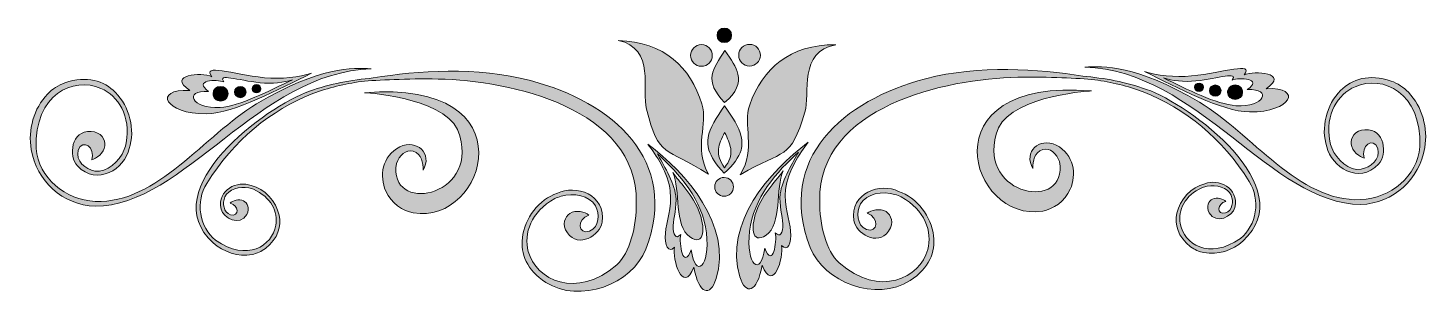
# Model space of a CAD drawing. Header units: inches. Extents: x -435 to 1030, y 269 to 558.
import ezdxf

# ---------------------------------------------------------------- set-up
doc = ezdxf.new("R2010")
doc.units = ezdxf.units.IN
doc.header["$MEASUREMENT"] = 0
doc.layers.add('图层 1', color=7, linetype='Continuous')

# ---------------------------------------------------------------- blocks, each defined once
blk = doc.blocks.new('block 2')
at = {"layer": '图层 1', "true_color": 0xffffff}
h = blk.add_hatch(color=7, dxfattribs=at)
h.dxf.hatch_style = 2
edge = h.paths.add_edge_path()
edge.add_spline(control_points=[(293.6, 543), (297.8, 543), (301.2, 546.4), (301.3, 550.6), (301.3, 554.8), (297.9, 558.3), (293.7, 558.3), (289.5, 558.3), (286, 554.9), (286, 550.7), (286, 546.5), (289.4, 543.1), (293.6, 543)], knot_values=[0, 0, 0, 0, 1, 1, 1, 2, 2, 2, 3, 3, 3, 4, 4, 4, 4], degree=3, periodic=1)
h = blk.add_hatch(color=7, dxfattribs=at)
h.dxf.hatch_style = 2
edge = h.paths.add_edge_path()
edge.add_spline(control_points=[(212.1, 473.5), (225.4, 421.6), (231.7, 434.4), (277, 405.4), (261.4, 433.7), (276.9, 457.4), (270.2, 478.9), (258.2, 517.2), (231.1, 543.6), (182.7, 545.3), (221.8, 537), (207.2, 492.6), (212.1, 473.5)], knot_values=[0, 0, 0, 0, 1, 1, 1, 2, 2, 2, 3, 3, 3, 4, 4, 4, 4], degree=3, periodic=1)
h = blk.add_hatch(color=7, dxfattribs=at)
h.dxf.hatch_style = 2
edge = h.paths.add_edge_path()
edge.add_spline(control_points=[(269.7, 518.2), (276, 518.1), (281.1, 523.2), (281.1, 529.5), (281.2, 535.8), (276.1, 540.9), (269.8, 540.9), (263.5, 541), (258.4, 535.9), (258.4, 529.6), (258.4, 523.3), (263.4, 518.2), (269.7, 518.2)], knot_values=[0, 0, 0, 0, 1, 1, 1, 2, 2, 2, 3, 3, 3, 4, 4, 4, 4], degree=3, periodic=1)
h = blk.add_hatch(color=7, dxfattribs=at)
h.dxf.hatch_style = 2
edge = h.paths.add_edge_path()
edge.add_spline(control_points=[(281, 509), (279.7, 500.6), (282.9, 491.8), (293.9, 480.2), (306.7, 491.2), (310, 500.3), (307.8, 510), (306.1, 517.5), (301, 525.3), (294.3, 534.6), (287.7, 524.9), (282.3, 517.1), (281, 509)], knot_values=[0, 0, 0, 0, 1, 1, 1, 2, 2, 2, 3, 3, 3, 4, 4, 4, 4], degree=3, periodic=1)
h = blk.add_hatch(color=7, dxfattribs=at)
h.dxf.hatch_style = 2
edge = h.paths.add_edge_path()
edge.add_spline(control_points=[(320, 518.4), (326.3, 518.4), (331.4, 523.5), (331.4, 529.7), (331.5, 536), (326.4, 541.1), (320.1, 541.2), (313.8, 541.2), (308.7, 536.1), (308.7, 529.9), (308.6, 523.6), (313.7, 518.5), (320, 518.4)], knot_values=[0, 0, 0, 0, 1, 1, 1, 2, 2, 2, 3, 3, 3, 4, 4, 4, 4], degree=3, periodic=1)
h = blk.add_hatch(color=7, dxfattribs=at)
h.dxf.hatch_style = 2
edge = h.paths.add_edge_path()
edge.add_spline(control_points=[(310.4, 404.8), (356.8, 432), (362.6, 418.9), (378, 470.2), (383.6, 489.2), (370.9, 534.1), (410.2, 540.8), (361.8, 541.1), (333.6, 515.8), (320.2, 477.9), (312.6, 456.7), (327.1, 432.4), (310.4, 404.8)], knot_values=[0, 0, 0, 0, 1, 1, 1, 2, 2, 2, 3, 3, 3, 4, 4, 4, 4], degree=3, periodic=1)
h = blk.add_hatch(color=7, dxfattribs=at)
h.dxf.hatch_style = 2
edge = h.paths.add_edge_path()
edge.add_spline(control_points=[(-195.6, 478.8), (-249.9, 446.4), (-299.6, 374), (-364.3, 376.9), (-395.7, 378.3), (-423.5, 401.2), (-426.2, 432.2), (-428, 489.3), (-387.3, 507.6), (-358.5, 495.1), (-340.5, 487.2), (-327, 466.5), (-331.9, 438), (-332.4, 435.8), (-333.1, 433.4), (-334, 431), (-339.2, 418.3), (-352.3, 406.7), (-364.7, 408.6), (-374.7, 410.5), (-385.1, 419.1), (-382.3, 430.3), (-377.6, 443.4), (-363.7, 432.8), (-368.1, 420.4), (-363.4, 421.2), (-355, 427.6), (-354.4, 435.1), (-353.8, 441.3), (-357.9, 449.5), (-368.8, 450.1), (-389.7, 451.2), (-392.5, 424.1), (-383, 414), (-362.4, 392.1), (-333.4, 411.2), (-329, 432.1), (-322.1, 451.5), (-328.7, 476.5), (-343.3, 490.9), (-355.2, 503.1), (-373.2, 508.9), (-396.1, 500.9), (-403, 498.5), (-409.3, 494.4), (-414.3, 489.2), (-428.8, 474.2), (-434.7, 451.6), (-431.4, 431.3), (-426.1, 398.2), (-398.4, 373.2), (-364.6, 371.7), (-270.8, 372.3), (-194.2, 511.9), (-75.6, 515.6), (-95.2, 516.7), (-128.8, 518.6), (-195.6, 478.8)], knot_values=[0, 0, 0, 0, 1, 1, 1, 2, 2, 2, 3, 3, 3, 4, 4, 4, 5, 5, 5, 6, 6, 6, 7, 7, 7, 8, 8, 8, 9, 9, 9, 10, 10, 10, 11, 11, 11, 12, 12, 12, 13, 13, 13, 14, 14, 14, 15, 15, 15, 16, 16, 16, 17, 17, 17, 18, 18, 18, 19, 19, 19, 19], degree=3, periodic=1)
h = blk.add_hatch(color=7, dxfattribs=at)
h.dxf.hatch_style = 2
edge = h.paths.add_edge_path()
edge.add_spline(control_points=[(-248.1, 468.6), (-218.5, 469.1), (-172.8, 494.2), (-138, 510.9), (-150.7, 506.9), (-169.6, 504.4), (-187.5, 506.3), (-221.7, 509.9), (-252.8, 521.4), (-242.3, 507.3), (-253.4, 512.2), (-289.8, 509.8), (-265.5, 493), (-304.7, 494.9), (-291.4, 467.8), (-248.1, 468.6)], knot_values=[0, 0, 0, 0, 1, 1, 1, 2, 2, 2, 3, 3, 3, 4, 4, 4, 5, 5, 5, 5], degree=3, periodic=1)
edge = h.paths.add_edge_path()
edge.add_spline(control_points=[(-245.8, 492), (-262.5, 503.6), (-237.4, 505.2), (-229.7, 501.8), (-236.9, 511.5), (-215.6, 503.5), (-192, 501), (-179.6, 499.7), (-166.7, 501.4), (-157.9, 504.1), (-182.1, 492.6), (-213.8, 476.4), (-233.8, 475.2), (-263.6, 473.3), (-272.7, 493.4), (-245.8, 492)], knot_values=[0, 0, 0, 0, 1, 1, 1, 2, 2, 2, 3, 3, 3, 4, 4, 4, 5, 5, 5, 5], degree=3, periodic=1)
h = blk.add_hatch(color=7, dxfattribs=at)
h.dxf.hatch_style = 2
edge = h.paths.add_edge_path()
edge.add_spline(control_points=[(90.8, 503.3), (34.6, 518), (-27.3, 513.7), (-73.5, 506), (-96.4, 504), (-118.6, 499.8), (-140.2, 492.2), (-185.3, 476.4), (-303.4, 389.9), (-241, 333.5), (-230.3, 323.8), (-214.8, 318.5), (-200.4, 321.3), (-195.3, 322.3), (-190.5, 324.5), (-186.4, 327.6), (-173, 338), (-169.5, 350.8), (-172.1, 362.5), (-175, 376.7), (-187.2, 390.2), (-201.2, 393.5), (-215.2, 398.9), (-237.6, 389.2), (-232.6, 368.7), (-230.3, 359.2), (-213.3, 350.4), (-205.9, 363.1), (-202.1, 369.8), (-205.4, 375.4), (-209.2, 377.4), (-213.9, 379.9), (-220.9, 377.5), (-223.1, 375), (-214.1, 372.8), (-213.2, 360.6), (-222.8, 362.8), (-230.4, 365.5), (-231.5, 374.9), (-228.8, 381.5), (-225.1, 389.5), (-213.3, 392.8), (-203.8, 391), (-202, 390.6), (-200.4, 390.1), (-198.9, 389.5), (-180.2, 381.5), (-173.2, 365.6), (-175.5, 351.9), (-179.2, 330.2), (-205.5, 313.2), (-238.5, 336.2), (-255.7, 349.7), (-259.6, 377), (-247.8, 395.7), (-219.3, 441), (-180.8, 472.4), (-136.8, 489.6), (-120.6, 495.8), (-103.5, 499.6), (-86.2, 502.4), (-68.5, 503.8), (-38.4, 505.5), (-5.7, 504.9), (70.5, 503.5), (203.2, 474), (201.6, 375.7), (202.1, 351.3), (194.9, 322.7), (181.1, 310.6), (139, 273.6), (96.5, 294.8), (88.6, 324.5), (83.6, 343.2), (91.4, 366.1), (116.2, 379.7), (118.3, 380.7), (120.5, 381.5), (122.9, 382.3), (135.9, 386), (152.7, 383), (158.8, 372.3), (163.4, 363.6), (163.1, 350.3), (152.8, 345.7), (139.9, 341.3), (139.6, 358.4), (151.8, 362.6), (148.3, 365.7), (138.3, 368.3), (132.2, 364.2), (127.1, 360.8), (123.2, 352.8), (129.5, 344), (141.3, 327.2), (163.8, 341.6), (165.8, 355), (170.1, 384.1), (137.8, 394.8), (119, 385.5), (99.9, 379.1), (84.7, 358.8), (82.5, 338.8), (80.5, 322.2), (86.9, 304.9), (106.9, 292.1), (142.5, 269.4), (197.3, 290.2), (211.5, 326.9), (247.5, 419.9), (176.6, 480.9), (90.8, 503.3)], knot_values=[0, 0, 0, 0, 1, 1, 1, 2, 2, 2, 3, 3, 3, 4, 4, 4, 5, 5, 5, 6, 6, 6, 7, 7, 7, 8, 8, 8, 9, 9, 9, 10, 10, 10, 11, 11, 11, 12, 12, 12, 13, 13, 13, 14, 14, 14, 15, 15, 15, 16, 16, 16, 17, 17, 17, 18, 18, 18, 19, 19, 19, 20, 20, 20, 21, 21, 21, 22, 22, 22, 23, 23, 23, 24, 24, 24, 25, 25, 25, 26, 26, 26, 27, 27, 27, 28, 28, 28, 29, 29, 29, 30, 30, 30, 31, 31, 31, 32, 32, 32, 33, 33, 33, 34, 34, 34, 35, 35, 35, 36, 36, 36, 37, 37, 37, 37], degree=3, periodic=1)
h = blk.add_hatch(color=7, dxfattribs=at)
h.dxf.hatch_style = 2
edge = h.paths.add_edge_path()
edge.add_spline(control_points=[(735.2, 494.1), (713.6, 501.7), (691.4, 505.9), (668.5, 507.9), (622.3, 515.5), (560.4, 519.9), (504.2, 505.2), (418.4, 482.8), (347.5, 421.8), (383.5, 328.7), (397.7, 292.1), (452.5, 271.3), (488.1, 294), (508.1, 306.8), (514.5, 324.1), (512.5, 340.7), (510.3, 360.6), (495.1, 380.9), (476, 387.3), (457.2, 396.7), (424.9, 386), (429.2, 356.9), (431.2, 343.5), (453.7, 329.1), (465.5, 345.8), (471.8, 354.6), (467.9, 362.7), (462.8, 366.1), (456.7, 370.1), (446.7, 367.6), (443.2, 364.4), (455.4, 360.3), (455.1, 343.2), (442.2, 347.5), (431.9, 352.2), (431.6, 365.4), (436.2, 374.2), (442.3, 384.9), (459.1, 387.9), (472.1, 384.2), (474.5, 383.4), (476.7, 382.5), (478.8, 381.5), (503.6, 368), (511.3, 345), (506.4, 326.4), (498.5, 296.7), (456, 275.5), (413.9, 312.5), (400.1, 324.5), (392.9, 353.2), (393.4, 377.5), (391.8, 475.8), (524.5, 505.3), (600.7, 506.7), (633.4, 507.3), (663.5, 505.7), (681.2, 504.2), (698.4, 501.5), (715.6, 497.7), (731.8, 491.4), (775.8, 474.3), (814.3, 442.9), (842.8, 397.6), (854.6, 378.9), (850.7, 351.6), (833.5, 338), (800.5, 315.1), (774.2, 332), (770.5, 353.8), (768.2, 367.4), (775.2, 383.3), (793.8, 391.4), (795.4, 391.9), (797, 392.4), (798.8, 392.8), (808.3, 394.6), (820.1, 391.4), (823.8, 383.3), (826.5, 376.8), (825.4, 367.3), (817.8, 364.7), (808.2, 362.4), (809.1, 374.6), (818.1, 376.8), (815.9, 379.3), (808.9, 381.8), (804.2, 379.3), (800.3, 377.2), (797.1, 371.7), (800.9, 365), (808.3, 352.3), (825.3, 361), (827.6, 370.5), (832.6, 391), (810.2, 400.8), (796.2, 395.3), (782.2, 392), (770, 378.5), (767.1, 364.4), (764.5, 352.7), (768, 339.9), (781.4, 329.4), (785.5, 326.3), (790.3, 324.2), (795.4, 323.2), (809.8, 320.4), (825.3, 325.6), (836, 335.3), (898.3, 391.8), (780.3, 478.3), (735.2, 494.1)], knot_values=[0, 0, 0, 0, 1, 1, 1, 2, 2, 2, 3, 3, 3, 4, 4, 4, 5, 5, 5, 6, 6, 6, 7, 7, 7, 8, 8, 8, 9, 9, 9, 10, 10, 10, 11, 11, 11, 12, 12, 12, 13, 13, 13, 14, 14, 14, 15, 15, 15, 16, 16, 16, 17, 17, 17, 18, 18, 18, 19, 19, 19, 20, 20, 20, 21, 21, 21, 22, 22, 22, 23, 23, 23, 24, 24, 24, 25, 25, 25, 26, 26, 26, 27, 27, 27, 28, 28, 28, 29, 29, 29, 30, 30, 30, 31, 31, 31, 32, 32, 32, 33, 33, 33, 34, 34, 34, 35, 35, 35, 36, 36, 36, 37, 37, 37, 37], degree=3, periodic=1)
h = blk.add_hatch(color=7, dxfattribs=at)
h.dxf.hatch_style = 2
edge = h.paths.add_edge_path()
edge.add_spline(control_points=[(1009.3, 491), (1004.3, 496.2), (998, 500.4), (991.1, 502.8), (968.2, 510.7), (950.2, 504.9), (938.3, 492.8), (923.7, 478.4), (917.1, 453.3), (924, 434), (924, 434), (924, 434), (924, 434), (928.4, 413), (957.4, 394), (978, 415.8), (987.5, 425.9), (984.7, 453), (963.8, 451.9), (952.9, 451.3), (948.8, 443.1), (949.4, 436.9), (950, 429.4), (958.4, 423), (963.1, 422.2), (958.7, 434.6), (972.6, 445.2), (977.3, 432.1), (980.1, 421), (969.6, 412.3), (959.7, 410.5), (947.3, 408.6), (934.2, 420.1), (929, 432.9), (928.1, 435.3), (927.4, 437.6), (926.9, 439.9), (922, 468.3), (935.5, 489.1), (953.5, 496.9), (982.3, 509.4), (1023, 491.2), (1021.2, 434), (1018.5, 403.1), (990.7, 380.2), (959.3, 378.7), (894.6, 375.8), (844.9, 448.2), (790.6, 480.6), (723.8, 520.4), (690.2, 518.5), (670.6, 517.4), (789.2, 513.8), (865.8, 374.2), (959.6, 373.5), (993.4, 375.1), (1021.1, 400.1), (1026.4, 433.2), (1029.7, 453.4), (1023.8, 476), (1009.3, 491)], knot_values=[0, 0, 0, 0, 1, 1, 1, 2, 2, 2, 3, 3, 3, 4, 4, 4, 5, 5, 5, 6, 6, 6, 7, 7, 7, 8, 8, 8, 9, 9, 9, 10, 10, 10, 11, 11, 11, 12, 12, 12, 13, 13, 13, 14, 14, 14, 15, 15, 15, 16, 16, 16, 17, 17, 17, 18, 18, 18, 19, 19, 19, 20, 20, 20, 20], degree=3, periodic=1)
h = blk.add_hatch(color=7, dxfattribs=at)
h.dxf.hatch_style = 2
edge = h.paths.add_edge_path()
edge.add_spline(control_points=[(860.5, 494.8), (884.8, 511.6), (848.4, 514), (837.3, 509.2), (847.8, 523.2), (816.7, 511.7), (782.5, 508.1), (764.6, 506.3), (745.7, 508.8), (733, 512.8), (767.8, 496.1), (813.5, 471), (843.1, 470.5), (886.4, 469.7), (899.7, 496.8), (860.5, 494.8)], knot_values=[0, 0, 0, 0, 1, 1, 1, 2, 2, 2, 3, 3, 3, 4, 4, 4, 5, 5, 5, 5], degree=3, periodic=1)
edge = h.paths.add_edge_path()
edge.add_spline(control_points=[(828.8, 477), (808.8, 478.2), (777.1, 494.4), (752.9, 506), (761.7, 503.3), (774.6, 501.6), (787, 502.9), (810.6, 505.4), (831.9, 513.4), (824.7, 503.7), (832.4, 507), (857.5, 505.4), (840.7, 493.8), (867.7, 495.2), (858.6, 475.2), (828.8, 477)], knot_values=[0, 0, 0, 0, 1, 1, 1, 2, 2, 2, 3, 3, 3, 4, 4, 4, 5, 5, 5, 5], degree=3, periodic=1)
h = blk.add_hatch(color=7, dxfattribs=at)
h.dxf.hatch_style = 2
edge = h.paths.add_edge_path()
edge.add_spline(control_points=[(-195.6, 490.3), (-193.1, 490.3), (-191, 492.3), (-191, 494.7), (-191, 497.1), (-193.1, 499.1), (-195.6, 499.1), (-198.1, 499.1), (-200.2, 497.1), (-200.2, 494.7), (-200.2, 492.3), (-198.1, 490.3), (-195.6, 490.3)], knot_values=[0, 0, 0, 0, 1, 1, 1, 2, 2, 2, 3, 3, 3, 4, 4, 4, 4], degree=3, periodic=1)
h = blk.add_hatch(color=7, dxfattribs=at)
h.dxf.hatch_style = 2
edge = h.paths.add_edge_path()
edge.add_spline(control_points=[(-82.8, 490.6), (-75.1, 490.5), (9.1, 483.5), (17, 445.3), (35.5, 380.2), (-58.2, 363.6), (-49.4, 416.6), (-46, 424.6), (-39.5, 431.7), (-31.9, 429.3), (-22.3, 426.2), (-21.5, 417.2), (-21.4, 409.5), (-11.3, 427), (-27.8, 442.2), (-45.9, 434), (-64.7, 424.1), (-67.2, 403.1), (-60.5, 387.7), (-54.9, 375), (-42.5, 366.7), (-31.7, 364.8), (44.7, 351.7), (91.6, 505.1), (-82.8, 490.6)], knot_values=[0, 0, 0, 0, 1, 1, 1, 2, 2, 2, 3, 3, 3, 4, 4, 4, 5, 5, 5, 6, 6, 6, 7, 7, 7, 8, 8, 8, 8], degree=3, periodic=1)
h = blk.add_hatch(color=7, dxfattribs=at)
h.dxf.hatch_style = 2
edge = h.paths.add_edge_path()
edge.add_spline(control_points=[(677.8, 492.5), (503.4, 506.9), (550.3, 353.6), (626.7, 366.7), (637.5, 368.5), (649.9, 376.8), (655.5, 389.5), (662.2, 404.9), (659.7, 425.9), (640.9, 435.8), (622.8, 444), (606.3, 428.8), (616.4, 411.3), (616.5, 419.1), (617.3, 428), (626.9, 431.1), (634.5, 433.6), (641, 426.5), (644.4, 418.5), (653.2, 365.5), (559.5, 382), (578, 447.1), (585.9, 485.3), (670.1, 492.3), (677.8, 492.5)], knot_values=[0, 0, 0, 0, 1, 1, 1, 2, 2, 2, 3, 3, 3, 4, 4, 4, 5, 5, 5, 6, 6, 6, 7, 7, 7, 8, 8, 8, 8], degree=3, periodic=1)
h = blk.add_hatch(color=7, dxfattribs=at)
h.dxf.hatch_style = 2
edge = h.paths.add_edge_path()
edge.add_spline(control_points=[(790.2, 500.7), (787.7, 500.7), (785.6, 498.7), (785.6, 496.3), (785.6, 493.9), (787.7, 491.9), (790.2, 491.9), (792.7, 491.9), (794.8, 493.9), (794.8, 496.3), (794.8, 498.7), (792.7, 500.7), (790.2, 500.7)], knot_values=[0, 0, 0, 0, 1, 1, 1, 2, 2, 2, 3, 3, 3, 4, 4, 4, 4], degree=3, periodic=1)
h = blk.add_hatch(color=7, dxfattribs=at)
h.dxf.hatch_style = 2
edge = h.paths.add_edge_path()
edge.add_spline(control_points=[(807.2, 498.7), (803.9, 498.7), (801.1, 496.1), (801.1, 492.8), (801.1, 489.6), (803.9, 487), (807.2, 487), (810.6, 487), (813.3, 489.6), (813.3, 492.8), (813.3, 496.1), (810.6, 498.7), (807.2, 498.7)], knot_values=[0, 0, 0, 0, 1, 1, 1, 2, 2, 2, 3, 3, 3, 4, 4, 4, 4], degree=3, periodic=1)
h = blk.add_hatch(color=7, dxfattribs=at)
h.dxf.hatch_style = 2
edge = h.paths.add_edge_path()
edge.add_spline(control_points=[(827.9, 498.8), (823.5, 498.8), (820, 495.4), (820, 491.1), (820, 486.9), (823.5, 483.5), (827.9, 483.5), (832.3, 483.5), (835.8, 486.9), (835.8, 491.1), (835.8, 495.4), (832.3, 498.8), (827.9, 498.8)], knot_values=[0, 0, 0, 0, 1, 1, 1, 2, 2, 2, 3, 3, 3, 4, 4, 4, 4], degree=3, periodic=1)
h = blk.add_hatch(color=7, dxfattribs=at)
h.dxf.hatch_style = 2
edge = h.paths.add_edge_path()
edge.add_spline(control_points=[(-233.3, 481.9), (-228.9, 481.9), (-225.4, 485.4), (-225.4, 489.6), (-225.4, 493.8), (-228.9, 497.2), (-233.3, 497.2), (-237.7, 497.2), (-241.2, 493.8), (-241.2, 489.6), (-241.2, 485.4), (-237.7, 481.9), (-233.3, 481.9)], knot_values=[0, 0, 0, 0, 1, 1, 1, 2, 2, 2, 3, 3, 3, 4, 4, 4, 4], degree=3, periodic=1)
h = blk.add_hatch(color=7, dxfattribs=at)
h.dxf.hatch_style = 2
edge = h.paths.add_edge_path()
edge.add_spline(control_points=[(-212.6, 485.4), (-209.3, 485.4), (-206.6, 488.1), (-206.6, 491.3), (-206.6, 494.5), (-209.3, 497.1), (-212.6, 497.1), (-216, 497.1), (-218.7, 494.5), (-218.7, 491.3), (-218.7, 488.1), (-216, 485.4), (-212.6, 485.4)], knot_values=[0, 0, 0, 0, 1, 1, 1, 2, 2, 2, 3, 3, 3, 4, 4, 4, 4], degree=3, periodic=1)
h = blk.add_hatch(color=7, dxfattribs=at)
h.dxf.hatch_style = 2
edge = h.paths.add_edge_path()
edge.add_spline(control_points=[(311.3, 444.9), (309.1, 454.6), (302.5, 464.7), (293.9, 476.8), (285.3, 464.2), (278.3, 454.1), (276.7, 443.6), (276, 439.4), (276.3, 435.1), (277.6, 430.6), (279.8, 423.4), (284.7, 415.6), (293.4, 406.4), (303.4, 415.2), (309, 423), (311.1, 430.6), (312.4, 435.4), (312.4, 440.1), (311.3, 444.9)], knot_values=[0, 0, 0, 0, 1, 1, 1, 2, 2, 2, 3, 3, 3, 4, 4, 4, 5, 5, 5, 6, 6, 6, 6], degree=3, periodic=1)
edge = h.paths.add_edge_path()
edge.add_spline(control_points=[(293.7, 412.1), (288.8, 419.5), (287.2, 425.2), (287.5, 430.6), (287.5, 430.9), (287.5, 431.3), (287.6, 431.6), (288.2, 437.1), (290.8, 442.5), (293.9, 449.1), (297.1, 442.7), (299.5, 437.4), (300.3, 432.3), (300.4, 431.7), (300.5, 431.1), (300.5, 430.6), (301, 424.6), (299.2, 418.9), (293.7, 412.1)], knot_values=[0, 0, 0, 0, 1, 1, 1, 2, 2, 2, 3, 3, 3, 4, 4, 4, 5, 5, 5, 6, 6, 6, 6], degree=3, periodic=1)
h = blk.add_hatch(color=7, dxfattribs=at)
h.dxf.hatch_style = 2
edge = h.paths.add_edge_path()
edge.add_spline(control_points=[(213.5, 436.8), (222.4, 425.5), (234.9, 406.6), (237.1, 387.5), (239.2, 369.8), (232.9, 355.6), (232, 343.7), (230.9, 331.1), (235.3, 321.6), (241.5, 329), (239.1, 316.2), (250.1, 278.8), (261.9, 308.1), (267, 278.4), (279.1, 277), (285, 296), (302.1, 351.7), (254.4, 406.3), (213.5, 436.8)], knot_values=[0, 0, 0, 0, 1, 1, 1, 2, 2, 2, 3, 3, 3, 4, 4, 4, 5, 5, 5, 6, 6, 6, 6], degree=3, periodic=1)
edge = h.paths.add_edge_path()
edge.add_spline(control_points=[(259.1, 326.2), (250.3, 304.4), (246.2, 332.8), (248, 342.3), (243, 336.5), (239.9, 341.7), (240.3, 351.6), (240.6, 359.7), (244.2, 370.7), (242.8, 382.9), (241.2, 397.1), (228.8, 417.3), (223.6, 426.5), (246.3, 406.7), (271.2, 377.6), (275, 343.8), (279, 308.6), (263.1, 294.8), (259.1, 326.2)], knot_values=[0, 0, 0, 0, 1, 1, 1, 2, 2, 2, 3, 3, 3, 4, 4, 4, 5, 5, 5, 6, 6, 6, 6], degree=3, periodic=1)
h = blk.add_hatch(color=7, dxfattribs=at)
h.dxf.hatch_style = 2
edge = h.paths.add_edge_path()
edge.add_spline(control_points=[(357.8, 389.4), (360.1, 408.5), (372.6, 427.4), (381.4, 438.7), (340.6, 408.2), (292.9, 353.5), (310, 297.8), (315.9, 278.8), (328, 280.3), (333.1, 310), (344.9, 280.7), (355.9, 318), (353.5, 330.8), (359.8, 323.5), (364.1, 332.9), (363, 345.6), (362.1, 357.4), (355.8, 371.7), (357.8, 389.4)], knot_values=[0, 0, 0, 0, 1, 1, 1, 2, 2, 2, 3, 3, 3, 4, 4, 4, 5, 5, 5, 6, 6, 6, 6], degree=3, periodic=1)
edge = h.paths.add_edge_path()
edge.add_spline(control_points=[(347, 344.1), (348.8, 334.7), (344.7, 306.3), (335.9, 328), (331.9, 296.7), (316, 310.4), (320, 345.6), (323.8, 379.5), (348.7, 408.6), (371.4, 428.3), (366.2, 419.1), (353.8, 399), (352.2, 384.8), (350.8, 372.6), (354.4, 361.5), (354.7, 353.5), (355.1, 343.5), (352, 338.3), (347, 344.1)], knot_values=[0, 0, 0, 0, 1, 1, 1, 2, 2, 2, 3, 3, 3, 4, 4, 4, 5, 5, 5, 6, 6, 6, 6], degree=3, periodic=1)
h = blk.add_hatch(color=7, dxfattribs=at)
h.dxf.hatch_style = 2
edge = h.paths.add_edge_path()
edge.add_spline(control_points=[(257.7, 339.6), (272.8, 329.3), (274.7, 349), (266.3, 368.6), (259.1, 385.6), (242.6, 401.9), (239.8, 407.1), (248, 388.9), (240.7, 351.1), (257.7, 339.6)], knot_values=[0, 0, 0, 0, 1, 1, 1, 2, 2, 2, 3, 3, 3, 3], degree=3, periodic=1)
h = blk.add_hatch(color=7, dxfattribs=at)
h.dxf.hatch_style = 2
edge = h.paths.add_edge_path()
edge.add_spline(control_points=[(293.5, 401.9), (288, 401.9), (283.6, 397.5), (283.6, 392.1), (283.5, 386.7), (287.9, 382.2), (293.4, 382.2), (298.8, 382.2), (303.2, 386.6), (303.2, 392), (303.3, 397.4), (298.9, 401.8), (293.5, 401.9)], knot_values=[0, 0, 0, 0, 1, 1, 1, 2, 2, 2, 3, 3, 3, 4, 4, 4, 4], degree=3, periodic=1)
h = blk.add_hatch(color=7, dxfattribs=at)
h.dxf.hatch_style = 2
edge = h.paths.add_edge_path()
edge.add_spline(control_points=[(328.7, 370.4), (320.3, 350.8), (322.2, 331.2), (337.3, 341.4), (354.3, 352.9), (347, 390.7), (355.2, 408.9), (352.4, 403.8), (335.9, 387.4), (328.7, 370.4)], knot_values=[0, 0, 0, 0, 1, 1, 1, 2, 2, 2, 3, 3, 3, 3], degree=3, periodic=1)
at = {"layer": '图层 1', "lineweight": 0}
for points, knots in [([(293.6, 543), (297.8, 543), (301.2, 546.4), (301.3, 550.6), (301.3, 554.8), (297.9, 558.3), (293.7, 558.3), (289.5, 558.3), (286, 554.9), (286, 550.7), (286, 546.5), (289.4, 543.1), (293.6, 543)], [0, 0, 0, 0, 1, 1, 1, 2, 2, 2, 3, 3, 3, 4, 4, 4, 4]), ([(212.1, 473.5), (225.4, 421.6), (231.7, 434.4), (277, 405.4), (261.4, 433.7), (276.9, 457.4), (270.2, 478.9), (258.2, 517.2), (231.1, 543.6), (182.7, 545.3), (221.8, 537), (207.2, 492.6), (212.1, 473.5)], [0, 0, 0, 0, 1, 1, 1, 2, 2, 2, 3, 3, 3, 4, 4, 4, 4]), ([(269.7, 518.2), (276, 518.1), (281.1, 523.2), (281.1, 529.5), (281.2, 535.8), (276.1, 540.9), (269.8, 540.9), (263.5, 541), (258.4, 535.9), (258.4, 529.6), (258.4, 523.3), (263.4, 518.2), (269.7, 518.2)], [0, 0, 0, 0, 1, 1, 1, 2, 2, 2, 3, 3, 3, 4, 4, 4, 4]), ([(281, 509), (279.7, 500.6), (282.9, 491.8), (293.9, 480.2), (306.7, 491.2), (310, 500.3), (307.8, 510), (306.1, 517.5), (301, 525.3), (294.3, 534.6), (287.7, 524.9), (282.3, 517.1), (281, 509)], [0, 0, 0, 0, 1, 1, 1, 2, 2, 2, 3, 3, 3, 4, 4, 4, 4]), ([(320, 518.4), (326.3, 518.4), (331.4, 523.5), (331.4, 529.7), (331.5, 536), (326.4, 541.1), (320.1, 541.2), (313.8, 541.2), (308.7, 536.1), (308.7, 529.9), (308.6, 523.6), (313.7, 518.5), (320, 518.4)], [0, 0, 0, 0, 1, 1, 1, 2, 2, 2, 3, 3, 3, 4, 4, 4, 4]), ([(310.4, 404.8), (356.8, 432), (362.6, 418.9), (378, 470.2), (383.6, 489.2), (370.9, 534.1), (410.2, 540.8), (361.8, 541.1), (333.6, 515.8), (320.2, 477.9), (312.6, 456.7), (327.1, 432.4), (310.4, 404.8)], [0, 0, 0, 0, 1, 1, 1, 2, 2, 2, 3, 3, 3, 4, 4, 4, 4]), ([(-195.6, 478.8), (-249.9, 446.4), (-299.6, 374), (-364.3, 376.9), (-395.7, 378.3), (-423.5, 401.2), (-426.2, 432.2), (-428, 489.3), (-387.3, 507.6), (-358.5, 495.1), (-340.5, 487.2), (-327, 466.5), (-331.9, 438), (-332.4, 435.8), (-333.1, 433.4), (-334, 431), (-339.2, 418.3), (-352.3, 406.7), (-364.7, 408.6), (-374.7, 410.5), (-385.1, 419.1), (-382.3, 430.3), (-377.6, 443.4), (-363.7, 432.8), (-368.1, 420.4), (-363.4, 421.2), (-355, 427.6), (-354.4, 435.1), (-353.8, 441.3), (-357.9, 449.5), (-368.8, 450.1), (-389.7, 451.2), (-392.5, 424.1), (-383, 414), (-362.4, 392.1), (-333.4, 411.2), (-329, 432.1), (-322.1, 451.5), (-328.7, 476.5), (-343.3, 490.9), (-355.2, 503.1), (-373.2, 508.9), (-396.1, 500.9), (-403, 498.5), (-409.3, 494.4), (-414.3, 489.2), (-428.8, 474.2), (-434.7, 451.6), (-431.4, 431.3), (-426.1, 398.2), (-398.4, 373.2), (-364.6, 371.7), (-270.8, 372.3), (-194.2, 511.9), (-75.6, 515.6), (-95.2, 516.7), (-128.8, 518.6), (-195.6, 478.8)], [0, 0, 0, 0, 1, 1, 1, 2, 2, 2, 3, 3, 3, 4, 4, 4, 5, 5, 5, 6, 6, 6, 7, 7, 7, 8, 8, 8, 9, 9, 9, 10, 10, 10, 11, 11, 11, 12, 12, 12, 13, 13, 13, 14, 14, 14, 15, 15, 15, 16, 16, 16, 17, 17, 17, 18, 18, 18, 19, 19, 19, 19]), ([(-248.1, 468.6), (-218.5, 469.1), (-172.8, 494.2), (-138, 510.9), (-150.7, 506.9), (-169.6, 504.4), (-187.5, 506.3), (-221.7, 509.9), (-252.8, 521.4), (-242.3, 507.3), (-253.4, 512.2), (-289.8, 509.8), (-265.5, 493), (-304.7, 494.9), (-291.4, 467.8), (-248.1, 468.6)], [0, 0, 0, 0, 1, 1, 1, 2, 2, 2, 3, 3, 3, 4, 4, 4, 5, 5, 5, 5]), ([(90.8, 503.3), (34.6, 518), (-27.3, 513.7), (-73.5, 506), (-96.4, 504), (-118.6, 499.8), (-140.2, 492.2), (-185.3, 476.4), (-303.4, 389.9), (-241, 333.5), (-230.3, 323.8), (-214.8, 318.5), (-200.4, 321.3), (-195.3, 322.3), (-190.5, 324.5), (-186.4, 327.6), (-173, 338), (-169.5, 350.8), (-172.1, 362.5), (-175, 376.7), (-187.2, 390.2), (-201.2, 393.5), (-215.2, 398.9), (-237.6, 389.2), (-232.6, 368.7), (-230.3, 359.2), (-213.3, 350.4), (-205.9, 363.1), (-202.1, 369.8), (-205.4, 375.4), (-209.2, 377.4), (-213.9, 379.9), (-220.9, 377.5), (-223.1, 375), (-214.1, 372.8), (-213.2, 360.6), (-222.8, 362.8), (-230.4, 365.5), (-231.5, 374.9), (-228.8, 381.5), (-225.1, 389.5), (-213.3, 392.8), (-203.8, 391), (-202, 390.6), (-200.4, 390.1), (-198.9, 389.5), (-180.2, 381.5), (-173.2, 365.6), (-175.5, 351.9), (-179.2, 330.2), (-205.5, 313.2), (-238.5, 336.2), (-255.7, 349.7), (-259.6, 377), (-247.8, 395.7), (-219.3, 441), (-180.8, 472.4), (-136.8, 489.6), (-120.6, 495.8), (-103.5, 499.6), (-86.2, 502.4), (-68.5, 503.8), (-38.4, 505.5), (-5.7, 504.9), (70.5, 503.5), (203.2, 474), (201.6, 375.7), (202.1, 351.3), (194.9, 322.7), (181.1, 310.6), (139, 273.6), (96.5, 294.8), (88.6, 324.5), (83.6, 343.2), (91.4, 366.1), (116.2, 379.7), (118.3, 380.7), (120.5, 381.5), (122.9, 382.3), (135.9, 386), (152.7, 383), (158.8, 372.3), (163.4, 363.6), (163.1, 350.3), (152.8, 345.7), (139.9, 341.3), (139.6, 358.4), (151.8, 362.6), (148.3, 365.7), (138.3, 368.3), (132.2, 364.2), (127.1, 360.8), (123.2, 352.8), (129.5, 344), (141.3, 327.2), (163.8, 341.6), (165.8, 355), (170.1, 384.1), (137.8, 394.8), (119, 385.5), (99.9, 379.1), (84.7, 358.8), (82.5, 338.8), (80.5, 322.2), (86.9, 304.9), (106.9, 292.1), (142.5, 269.4), (197.3, 290.2), (211.5, 326.9), (247.5, 419.9), (176.6, 480.9), (90.8, 503.3)], [0, 0, 0, 0, 1, 1, 1, 2, 2, 2, 3, 3, 3, 4, 4, 4, 5, 5, 5, 6, 6, 6, 7, 7, 7, 8, 8, 8, 9, 9, 9, 10, 10, 10, 11, 11, 11, 12, 12, 12, 13, 13, 13, 14, 14, 14, 15, 15, 15, 16, 16, 16, 17, 17, 17, 18, 18, 18, 19, 19, 19, 20, 20, 20, 21, 21, 21, 22, 22, 22, 23, 23, 23, 24, 24, 24, 25, 25, 25, 26, 26, 26, 27, 27, 27, 28, 28, 28, 29, 29, 29, 30, 30, 30, 31, 31, 31, 32, 32, 32, 33, 33, 33, 34, 34, 34, 35, 35, 35, 36, 36, 36, 37, 37, 37, 37]), ([(735.2, 494.1), (713.6, 501.7), (691.4, 505.9), (668.5, 507.9), (622.3, 515.5), (560.4, 519.9), (504.2, 505.2), (418.4, 482.8), (347.5, 421.8), (383.5, 328.7), (397.7, 292.1), (452.5, 271.3), (488.1, 294), (508.1, 306.8), (514.5, 324.1), (512.5, 340.7), (510.3, 360.6), (495.1, 380.9), (476, 387.3), (457.2, 396.7), (424.9, 386), (429.2, 356.9), (431.2, 343.5), (453.7, 329.1), (465.5, 345.8), (471.8, 354.6), (467.9, 362.7), (462.8, 366.1), (456.7, 370.1), (446.7, 367.6), (443.2, 364.4), (455.4, 360.3), (455.1, 343.2), (442.2, 347.5), (431.9, 352.2), (431.6, 365.4), (436.2, 374.2), (442.3, 384.9), (459.1, 387.9), (472.1, 384.2), (474.5, 383.4), (476.7, 382.5), (478.8, 381.5), (503.6, 368), (511.3, 345), (506.4, 326.4), (498.5, 296.7), (456, 275.5), (413.9, 312.5), (400.1, 324.5), (392.9, 353.2), (393.4, 377.5), (391.8, 475.8), (524.5, 505.3), (600.7, 506.7), (633.4, 507.3), (663.5, 505.7), (681.2, 504.2), (698.4, 501.5), (715.6, 497.7), (731.8, 491.4), (775.8, 474.3), (814.3, 442.9), (842.8, 397.6), (854.6, 378.9), (850.7, 351.6), (833.5, 338), (800.5, 315.1), (774.2, 332), (770.5, 353.8), (768.2, 367.4), (775.2, 383.3), (793.8, 391.4), (795.4, 391.9), (797, 392.4), (798.8, 392.8), (808.3, 394.6), (820.1, 391.4), (823.8, 383.3), (826.5, 376.8), (825.4, 367.3), (817.8, 364.7), (808.2, 362.4), (809.1, 374.6), (818.1, 376.8), (815.9, 379.3), (808.9, 381.8), (804.2, 379.3), (800.3, 377.2), (797.1, 371.7), (800.9, 365), (808.3, 352.3), (825.3, 361), (827.6, 370.5), (832.6, 391), (810.2, 400.8), (796.2, 395.3), (782.2, 392), (770, 378.5), (767.1, 364.4), (764.5, 352.7), (768, 339.9), (781.4, 329.4), (785.5, 326.3), (790.3, 324.2), (795.4, 323.2), (809.8, 320.4), (825.3, 325.6), (836, 335.3), (898.3, 391.8), (780.3, 478.3), (735.2, 494.1)], [0, 0, 0, 0, 1, 1, 1, 2, 2, 2, 3, 3, 3, 4, 4, 4, 5, 5, 5, 6, 6, 6, 7, 7, 7, 8, 8, 8, 9, 9, 9, 10, 10, 10, 11, 11, 11, 12, 12, 12, 13, 13, 13, 14, 14, 14, 15, 15, 15, 16, 16, 16, 17, 17, 17, 18, 18, 18, 19, 19, 19, 20, 20, 20, 21, 21, 21, 22, 22, 22, 23, 23, 23, 24, 24, 24, 25, 25, 25, 26, 26, 26, 27, 27, 27, 28, 28, 28, 29, 29, 29, 30, 30, 30, 31, 31, 31, 32, 32, 32, 33, 33, 33, 34, 34, 34, 35, 35, 35, 36, 36, 36, 37, 37, 37, 37]), ([(1009.3, 491), (1004.3, 496.2), (998, 500.4), (991.1, 502.8), (968.2, 510.7), (950.2, 504.9), (938.3, 492.8), (923.7, 478.4), (917.1, 453.3), (924, 434), (924, 434), (924, 434), (924, 434), (928.4, 413), (957.4, 394), (978, 415.8), (987.5, 425.9), (984.7, 453), (963.8, 451.9), (952.9, 451.3), (948.8, 443.1), (949.4, 436.9), (950, 429.4), (958.4, 423), (963.1, 422.2), (958.7, 434.6), (972.6, 445.2), (977.3, 432.1), (980.1, 421), (969.6, 412.3), (959.7, 410.5), (947.3, 408.6), (934.2, 420.1), (929, 432.9), (928.1, 435.3), (927.4, 437.6), (926.9, 439.9), (922, 468.3), (935.5, 489.1), (953.5, 496.9), (982.3, 509.4), (1023, 491.2), (1021.2, 434), (1018.5, 403.1), (990.7, 380.2), (959.3, 378.7), (894.6, 375.8), (844.9, 448.2), (790.6, 480.6), (723.8, 520.4), (690.2, 518.5), (670.6, 517.4), (789.2, 513.8), (865.8, 374.2), (959.6, 373.5), (993.4, 375.1), (1021.1, 400.1), (1026.4, 433.2), (1029.7, 453.4), (1023.8, 476), (1009.3, 491)], [0, 0, 0, 0, 1, 1, 1, 2, 2, 2, 3, 3, 3, 4, 4, 4, 5, 5, 5, 6, 6, 6, 7, 7, 7, 8, 8, 8, 9, 9, 9, 10, 10, 10, 11, 11, 11, 12, 12, 12, 13, 13, 13, 14, 14, 14, 15, 15, 15, 16, 16, 16, 17, 17, 17, 18, 18, 18, 19, 19, 19, 20, 20, 20, 20]), ([(860.5, 494.8), (884.8, 511.6), (848.4, 514), (837.3, 509.2), (847.8, 523.2), (816.7, 511.7), (782.5, 508.1), (764.6, 506.3), (745.7, 508.8), (733, 512.8), (767.8, 496.1), (813.5, 471), (843.1, 470.5), (886.4, 469.7), (899.7, 496.8), (860.5, 494.8)], [0, 0, 0, 0, 1, 1, 1, 2, 2, 2, 3, 3, 3, 4, 4, 4, 5, 5, 5, 5]), ([(828.8, 477), (808.8, 478.2), (777.1, 494.4), (752.9, 506), (761.7, 503.3), (774.6, 501.6), (787, 502.9), (810.6, 505.4), (831.9, 513.4), (824.7, 503.7), (832.4, 507), (857.5, 505.4), (840.7, 493.8), (867.7, 495.2), (858.6, 475.2), (828.8, 477)], [0, 0, 0, 0, 1, 1, 1, 2, 2, 2, 3, 3, 3, 4, 4, 4, 5, 5, 5, 5]), ([(-245.8, 492), (-262.5, 503.6), (-237.4, 505.2), (-229.7, 501.8), (-236.9, 511.5), (-215.6, 503.5), (-192, 501), (-179.6, 499.7), (-166.7, 501.4), (-157.9, 504.1), (-182.1, 492.6), (-213.8, 476.4), (-233.8, 475.2), (-263.6, 473.3), (-272.7, 493.4), (-245.8, 492)], [0, 0, 0, 0, 1, 1, 1, 2, 2, 2, 3, 3, 3, 4, 4, 4, 5, 5, 5, 5]), ([(-195.6, 490.3), (-193.1, 490.3), (-191, 492.3), (-191, 494.7), (-191, 497.1), (-193.1, 499.1), (-195.6, 499.1), (-198.1, 499.1), (-200.2, 497.1), (-200.2, 494.7), (-200.2, 492.3), (-198.1, 490.3), (-195.6, 490.3)], [0, 0, 0, 0, 1, 1, 1, 2, 2, 2, 3, 3, 3, 4, 4, 4, 4]), ([(-82.8, 490.6), (-75.1, 490.5), (9.1, 483.5), (17, 445.3), (35.5, 380.2), (-58.2, 363.6), (-49.4, 416.6), (-46, 424.6), (-39.5, 431.7), (-31.9, 429.3), (-22.3, 426.2), (-21.5, 417.2), (-21.4, 409.5), (-11.3, 427), (-27.8, 442.2), (-45.9, 434), (-64.7, 424.1), (-67.2, 403.1), (-60.5, 387.7), (-54.9, 375), (-42.5, 366.7), (-31.7, 364.8), (44.7, 351.7), (91.6, 505.1), (-82.8, 490.6)], [0, 0, 0, 0, 1, 1, 1, 2, 2, 2, 3, 3, 3, 4, 4, 4, 5, 5, 5, 6, 6, 6, 7, 7, 7, 8, 8, 8, 8]), ([(677.8, 492.5), (503.4, 506.9), (550.3, 353.6), (626.7, 366.7), (637.5, 368.5), (649.9, 376.8), (655.5, 389.5), (662.2, 404.9), (659.7, 425.9), (640.9, 435.8), (622.8, 444), (606.3, 428.8), (616.4, 411.3), (616.5, 419.1), (617.3, 428), (626.9, 431.1), (634.5, 433.6), (641, 426.5), (644.4, 418.5), (653.2, 365.5), (559.5, 382), (578, 447.1), (585.9, 485.3), (670.1, 492.3), (677.8, 492.5)], [0, 0, 0, 0, 1, 1, 1, 2, 2, 2, 3, 3, 3, 4, 4, 4, 5, 5, 5, 6, 6, 6, 7, 7, 7, 8, 8, 8, 8]), ([(790.2, 500.7), (787.7, 500.7), (785.6, 498.7), (785.6, 496.3), (785.6, 493.9), (787.7, 491.9), (790.2, 491.9), (792.7, 491.9), (794.8, 493.9), (794.8, 496.3), (794.8, 498.7), (792.7, 500.7), (790.2, 500.7)], [0, 0, 0, 0, 1, 1, 1, 2, 2, 2, 3, 3, 3, 4, 4, 4, 4]), ([(807.2, 498.7), (803.9, 498.7), (801.1, 496.1), (801.1, 492.8), (801.1, 489.6), (803.9, 487), (807.2, 487), (810.6, 487), (813.3, 489.6), (813.3, 492.8), (813.3, 496.1), (810.6, 498.7), (807.2, 498.7)], [0, 0, 0, 0, 1, 1, 1, 2, 2, 2, 3, 3, 3, 4, 4, 4, 4]), ([(827.9, 498.8), (823.5, 498.8), (820, 495.4), (820, 491.1), (820, 486.9), (823.5, 483.5), (827.9, 483.5), (832.3, 483.5), (835.8, 486.9), (835.8, 491.1), (835.8, 495.4), (832.3, 498.8), (827.9, 498.8)], [0, 0, 0, 0, 1, 1, 1, 2, 2, 2, 3, 3, 3, 4, 4, 4, 4]), ([(-233.3, 481.9), (-228.9, 481.9), (-225.4, 485.4), (-225.4, 489.6), (-225.4, 493.8), (-228.9, 497.2), (-233.3, 497.2), (-237.7, 497.2), (-241.2, 493.8), (-241.2, 489.6), (-241.2, 485.4), (-237.7, 481.9), (-233.3, 481.9)], [0, 0, 0, 0, 1, 1, 1, 2, 2, 2, 3, 3, 3, 4, 4, 4, 4]), ([(-212.6, 485.4), (-209.3, 485.4), (-206.6, 488.1), (-206.6, 491.3), (-206.6, 494.5), (-209.3, 497.1), (-212.6, 497.1), (-216, 497.1), (-218.7, 494.5), (-218.7, 491.3), (-218.7, 488.1), (-216, 485.4), (-212.6, 485.4)], [0, 0, 0, 0, 1, 1, 1, 2, 2, 2, 3, 3, 3, 4, 4, 4, 4]), ([(311.3, 444.9), (309.1, 454.6), (302.5, 464.7), (293.9, 476.8), (285.3, 464.2), (278.3, 454.1), (276.7, 443.6), (276, 439.4), (276.3, 435.1), (277.6, 430.6), (279.8, 423.4), (284.7, 415.6), (293.4, 406.4), (303.4, 415.2), (309, 423), (311.1, 430.6), (312.4, 435.4), (312.4, 440.1), (311.3, 444.9)], [0, 0, 0, 0, 1, 1, 1, 2, 2, 2, 3, 3, 3, 4, 4, 4, 5, 5, 5, 6, 6, 6, 6]), ([(293.7, 412.1), (288.8, 419.5), (287.2, 425.2), (287.5, 430.6), (287.5, 430.9), (287.5, 431.3), (287.6, 431.6), (288.2, 437.1), (290.8, 442.5), (293.9, 449.1), (297.1, 442.7), (299.5, 437.4), (300.3, 432.3), (300.4, 431.7), (300.5, 431.1), (300.5, 430.6), (301, 424.6), (299.2, 418.9), (293.7, 412.1)], [0, 0, 0, 0, 1, 1, 1, 2, 2, 2, 3, 3, 3, 4, 4, 4, 5, 5, 5, 6, 6, 6, 6]), ([(213.5, 436.8), (222.4, 425.5), (234.9, 406.6), (237.1, 387.5), (239.2, 369.8), (232.9, 355.6), (232, 343.7), (230.9, 331.1), (235.3, 321.6), (241.5, 329), (239.1, 316.2), (250.1, 278.8), (261.9, 308.1), (267, 278.4), (279.1, 277), (285, 296), (302.1, 351.7), (254.4, 406.3), (213.5, 436.8)], [0, 0, 0, 0, 1, 1, 1, 2, 2, 2, 3, 3, 3, 4, 4, 4, 5, 5, 5, 6, 6, 6, 6]), ([(259.1, 326.2), (250.3, 304.4), (246.2, 332.8), (248, 342.3), (243, 336.5), (239.9, 341.7), (240.3, 351.6), (240.6, 359.7), (244.2, 370.7), (242.8, 382.9), (241.2, 397.1), (228.8, 417.3), (223.6, 426.5), (246.3, 406.7), (271.2, 377.6), (275, 343.8), (279, 308.6), (263.1, 294.8), (259.1, 326.2)], [0, 0, 0, 0, 1, 1, 1, 2, 2, 2, 3, 3, 3, 4, 4, 4, 5, 5, 5, 6, 6, 6, 6]), ([(357.8, 389.4), (360.1, 408.5), (372.6, 427.4), (381.4, 438.7), (340.6, 408.2), (292.9, 353.5), (310, 297.8), (315.9, 278.8), (328, 280.3), (333.1, 310), (344.9, 280.7), (355.9, 318), (353.5, 330.8), (359.8, 323.5), (364.1, 332.9), (363, 345.6), (362.1, 357.4), (355.8, 371.7), (357.8, 389.4)], [0, 0, 0, 0, 1, 1, 1, 2, 2, 2, 3, 3, 3, 4, 4, 4, 5, 5, 5, 6, 6, 6, 6]), ([(347, 344.1), (348.8, 334.7), (344.7, 306.3), (335.9, 328), (331.9, 296.7), (316, 310.4), (320, 345.6), (323.8, 379.5), (348.7, 408.6), (371.4, 428.3), (366.2, 419.1), (353.8, 399), (352.2, 384.8), (350.8, 372.6), (354.4, 361.5), (354.7, 353.5), (355.1, 343.5), (352, 338.3), (347, 344.1)], [0, 0, 0, 0, 1, 1, 1, 2, 2, 2, 3, 3, 3, 4, 4, 4, 5, 5, 5, 6, 6, 6, 6]), ([(257.7, 339.6), (272.8, 329.3), (274.7, 349), (266.3, 368.6), (259.1, 385.6), (242.6, 401.9), (239.8, 407.1), (248, 388.9), (240.7, 351.1), (257.7, 339.6)], [0, 0, 0, 0, 1, 1, 1, 2, 2, 2, 3, 3, 3, 3]), ([(293.5, 401.9), (288, 401.9), (283.6, 397.5), (283.6, 392.1), (283.5, 386.7), (287.9, 382.2), (293.4, 382.2), (298.8, 382.2), (303.2, 386.6), (303.2, 392), (303.3, 397.4), (298.9, 401.8), (293.5, 401.9)], [0, 0, 0, 0, 1, 1, 1, 2, 2, 2, 3, 3, 3, 4, 4, 4, 4]), ([(328.7, 370.4), (320.3, 350.8), (322.2, 331.2), (337.3, 341.4), (354.3, 352.9), (347, 390.7), (355.2, 408.9), (352.4, 403.8), (335.9, 387.4), (328.7, 370.4)], [0, 0, 0, 0, 1, 1, 1, 2, 2, 2, 3, 3, 3, 3])]:
    blk.add_open_spline(points, degree=3, knots=knots, dxfattribs=at)

msp = doc.modelspace()

# ---------------------------------------------------------------- block references
at = {"layer": '图层 1'}
msp.add_blockref('block 2', (0, 0), dxfattribs=at)

doc.saveas('drawing.dxf')
